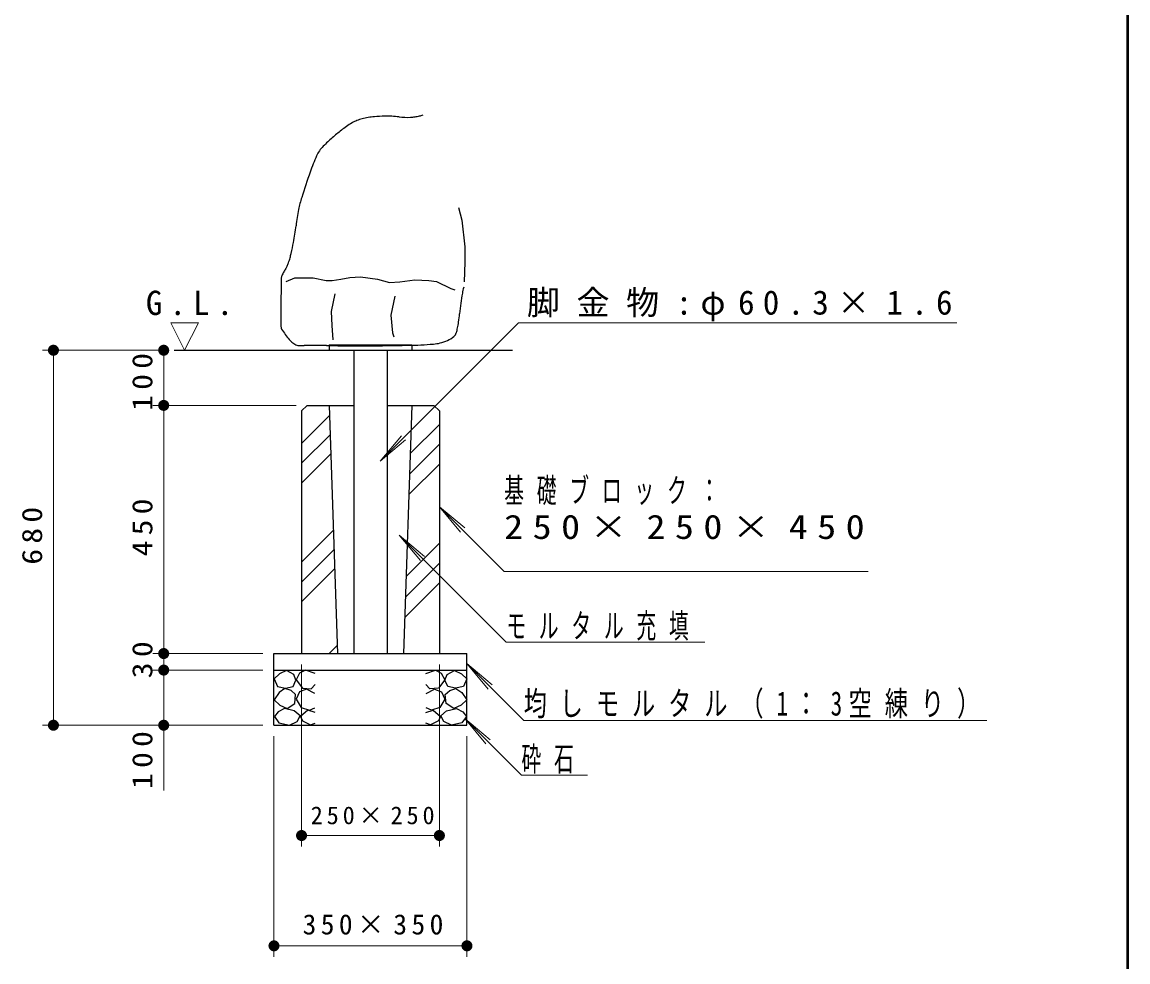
# Model space of a CAD drawing. Units: millimetres on the paper, scale 1:20. Extents: x -365 to 0, y -5 to 257.
# Drawn here: x -100.3 to 0, y 43.3 to 128.5 of the extents above; entities that cross this region are included whole.
import ezdxf

# ---------------------------------------------------------------- set-up
doc = ezdxf.new("R2010")
doc.units = ezdxf.units.MM
doc.layers.add('LY_1', color=7, linetype='Continuous', lineweight=13)
doc.styles.add('ＭＳ ゴシック', font='')
doc.styles.get('ＭＳ ゴシック').set_extended_font_data('MS Gothic')

# ---------------------------------------------------------------- blocks, each defined once
blk = doc.blocks.new('filled_dot')
at = {"color": 0, "linetype": 'Continuous', "lineweight": -2, "const_width": 1.25}
blk.add_lwpolyline([(-0.625, 0, 1), (0.625, 0, 1)], format="xyb", close=True, dxfattribs=at)

msp = doc.modelspace()

# ---------------------------------------------------------------- linework, layer by layer
at = {"layer": 'LY_1', "lineweight": 50}
msp.add_line((0, 0), (0, 257), dxfattribs=at)
at = {"layer": 'LY_1'}
for p, q in [((-86.796, 101.248), (-85.546, 98.748)), ((-84.296, 101.248), (-86.796, 101.248)), ((-85.546, 98.748), (-84.296, 101.248)), ((-55.268, 101.231), (-67.813, 88.687)), ((-55.268, 101.231), (-15.502, 101.231)), ((-87.475, 98.748), (-98.436, 98.748)), ((-97.436, 64.748), (-97.436, 98.748)), ((-87.436, 93.748), (-87.436, 98.748)), ((-75.436, 93.748), (-88.436, 93.748)), ((-87.436, 71.248), (-87.436, 93.748)), ((-74.936, 90.301), (-72.405, 92.832)), ((-65.081, 89.379), (-62.436, 92.025)), ((-74.936, 88.505), (-72.347, 91.093)), ((-67.813, 88.687), (-65.884, 90.985)), ((-67.813, 88.687), (-65.515, 90.615)), ((-74.936, 86.709), (-72.289, 89.355)), ((-65.143, 87.521), (-62.436, 90.229)), ((-65.205, 85.663), (-62.436, 88.433)), ((-62.436, 84.565), (-60.507, 82.267)), ((-62.436, 84.565), (-60.138, 82.637)), ((-56.559, 78.688), (-62.436, 84.565)), ((-74.936, 79.525), (-72.057, 82.403)), ((-66.08, 81.977), (-64.152, 79.679)), ((-66.08, 81.977), (-63.782, 80.049)), ((-56.375, 72.273), (-66.08, 81.977)), ((-65.453, 78.231), (-62.436, 81.248)), ((-74.936, 77.729), (-72, 80.665)), ((-65.515, 76.373), (-62.436, 79.452)), ((-74.936, 75.933), (-71.942, 78.927)), ((-56.559, 78.688), (-23.559, 78.688)), ((-65.577, 74.515), (-62.436, 77.656)), ((-56.375, 72.273), (-38.375, 72.273)), ((-78.436, 71.248), (-88.436, 71.248)), ((-87.436, 69.748), (-87.436, 71.248)), ((-72.436, 71.248), (-71.71, 71.974)), ((-74.936, 70.248), (-74.936, 53.748)), ((-62.436, 70.248), (-62.436, 53.748)), ((-59.936, 70.332), (-58.007, 68.033)), ((-59.936, 70.332), (-57.638, 68.403)), ((-54.791, 65.187), (-59.936, 70.332)), ((-78.436, 69.748), (-88.436, 69.748)), ((-87.436, 58.827), (-87.436, 69.748)), ((-60.143, 65.364), (-58.215, 63.066)), ((-60.143, 65.364), (-57.845, 63.436)), ((-54.998, 60.219), (-60.143, 65.364)), ((-54.791, 65.187), (-12.791, 65.187)), ((-78.436, 64.748), (-98.436, 64.748)), ((-77.436, 63.748), (-77.436, 43.748)), ((-59.936, 63.748), (-59.936, 43.748)), ((-54.998, 60.219), (-48.998, 60.219)), ((-62.436, 54.748), (-74.936, 54.748)), ((-59.936, 44.748), (-77.436, 44.748))]:
    msp.add_line(p, q, dxfattribs=at)
at = {"layer": 'LY_1', "lineweight": 25}
for p, q in [((-86.475, 98.748), (-55.814, 98.748)), ((-72.436, 99.248), (-72.436, 98.748)), ((-72.436, 99.248), (-64.936, 99.248)), ((-70.193, 98.748), (-70.193, 71.248)), ((-67.178, 98.748), (-67.178, 71.248)), ((-64.936, 99.248), (-64.936, 98.748)), ((-74.436, 93.748), (-74.936, 93.248)), ((-74.436, 93.748), (-70.193, 93.748)), ((-72.436, 93.748), (-71.686, 71.248)), ((-67.178, 93.748), (-62.936, 93.748)), ((-64.936, 93.748), (-65.686, 71.248)), ((-62.436, 93.248), (-62.936, 93.748)), ((-74.936, 93.248), (-74.936, 71.248)), ((-62.436, 93.248), (-62.436, 71.248)), ((-77.436, 71.248), (-59.936, 71.248)), ((-77.436, 64.748), (-77.436, 71.248)), ((-59.936, 64.748), (-59.936, 71.248)), ((-77.436, 69.748), (-59.936, 69.748)), ((-77.436, 64.748), (-59.936, 64.748))]:
    msp.add_line(p, q, dxfattribs=at)
for points in [[(-60.703, 111.679), (-60.398, 110.55), (-60.143, 108.111), (-60.133, 106.742), (-60.18, 104.956)], [(-76.335, 104.99), (-75.535, 105.316), (-74.787, 105.322), (-73.877, 105.328), (-72.699, 105.069), (-72.164, 105.073), (-71.363, 105.185), (-70.562, 105.351), (-69.599, 105.411), (-68.047, 105.208), (-66.975, 104.895), (-66.013, 104.955), (-64.677, 105.125), (-63.393, 105.08), (-62.697, 104.978), (-61.409, 104.346), (-61.034, 104.241)], [(-71.903, 103.862), (-72.25, 102.252), (-72.181, 101.003), (-72.113, 99.694)], [(-66.483, 103.662), (-66.828, 101.933), (-66.698, 100.327), (-66.577, 99.97)], [(-73.715, 69.433), (-74.571, 69.75), (-75.109, 69.481), (-75.426, 68.879), (-74.84, 68.118), (-74.064, 68.055), (-73.715, 68.451)], [(-63.656, 69.433), (-62.801, 69.75), (-62.262, 69.481), (-61.945, 68.879), (-62.531, 68.118), (-63.308, 68.055), (-63.656, 68.451)], [(-73.731, 67.627), (-74.491, 68.023), (-75.125, 67.77), (-75.426, 67.12), (-74.982, 66.344), (-74.222, 66.106), (-73.731, 66.312)], [(-63.64, 67.627), (-62.88, 68.023), (-62.246, 67.77), (-61.945, 67.12), (-62.389, 66.344), (-63.149, 66.106), (-63.64, 66.312)], [(-73.715, 65.9), (-74.38, 66.106), (-75.03, 65.552), (-74.856, 65.156), (-74.127, 64.791), (-73.715, 64.95)], [(-63.656, 65.9), (-62.991, 66.106), (-62.341, 65.552), (-62.516, 65.156), (-63.244, 64.791), (-63.656, 64.95)]]:
    msp.add_lwpolyline(points, dxfattribs=at)
for points in [[(-76.313, 69.718), (-76.947, 69.417), (-77.422, 68.942), (-77.121, 68.245), (-76.392, 68.103), (-75.695, 68.261), (-75.442, 68.847), (-75.632, 69.354)], [(-61.058, 69.718), (-60.424, 69.417), (-59.949, 68.942), (-60.25, 68.245), (-60.979, 68.103), (-61.676, 68.261), (-61.929, 68.847), (-61.739, 69.354)], [(-76.44, 68.071), (-76.979, 67.722), (-77.422, 67.041), (-76.915, 66.582), (-76.25, 66.265), (-75.553, 66.708), (-75.474, 67.548), (-75.881, 67.911)], [(-60.931, 68.071), (-60.393, 67.722), (-59.949, 67.041), (-60.456, 66.582), (-61.121, 66.265), (-61.819, 66.708), (-61.898, 67.548), (-61.49, 67.911)], [(-76.481, 66.274), (-77.05, 65.955), (-77.387, 65.532), (-76.984, 64.966), (-76.041, 64.763), (-75.326, 65.083), (-75.052, 65.587), (-75.592, 66.043)], [(-60.89, 66.274), (-60.322, 65.955), (-59.984, 65.532), (-60.387, 64.966), (-61.33, 64.763), (-62.046, 65.083), (-62.319, 65.587), (-61.78, 66.043)]]:
    msp.add_lwpolyline(points, close=True, dxfattribs=at)
for centre, radius, start, end in [((-67.219, 113.809), 6.377, 119.44669, 124.94303), ((-68.33, 115.778), 4.115, 112.60353, 119.44669), ((-68.481, 116.14), 3.724, 105.13896, 112.60353), ((-68.119, 114.802), 5.11, 98.76804, 105.13896), ((-67.721, 112.223), 7.719, 94.4843, 98.76804), ((-66.774, 100.14), 19.839, 91.81269, 94.4843), ((-67.139, 111.668), 8.305, 82.76502, 91.81269), ((-65.426, 125.155), 5.29, 262.76502, 274.10811), ((-65.482, 125.93), 6.067, 274.10811, 277.99221), ((-65.431, 125.567), 5.7, 277.99221, 281.99956), ((-64.762, 122.42), 2.483, 281.99956, 290.04792), ((-52.521, 95.269), 30.04, 128.75842, 130.79467), ((-65.969, 112.02), 8.559, 124.94303, 128.75842), ((-63.001, 107.413), 14, 130.79467, 135.39067), ((-51.346, 106.679), 24.247, 156.4306, 160.19047), ((-71.205, 115.343), 2.58, 144.88798, 156.4306), ((-70.629, 114.938), 3.284, 135.39067, 144.88798), ((-23.954, 96.812), 53.362, 160.19047, 162.78204), ((-63.898, 109.191), 11.544, 162.78204, 168.3557), ((-60.585, 108.508), 14.926, 168.3557, 174.13327), ((-90.749, 111.608), 15.396, 348.44471, 354.13327), ((-130.075, 119.648), 55.536, 347.40129, 348.44471), ((-85.02, 109.578), 9.369, 344.86077, 347.40129), ((-77.776, 107.113), 1.703, 325.75703, 334.53841), ((-78.889, 107.643), 2.936, 334.53841, 340.74025), ((-82.393, 108.867), 6.647, 340.74025, 344.86077), ((-76.134, 105.236), 0.644, 168.77583, 179.03563), ((-76.136, 105.236), 0.642, 156.43057, 168.77583), ((-72.036, 103.448), 5.115, 152.06466, 156.43057), ((-73.642, 104.299), 3.297, 145.75704, 152.06466), ((143.664, 101.536), 220.474, 179.03563, 179.58953), ((-53.794, 102.752), 6.662, 165.13959, 169.90518), ((-42.46, 100.734), 18.174, 169.90518, 172.78988), ((79.019, 101.999), 155.827, 179.58953, 180.4), ((-10.521, 96.694), 50.368, 172.78988, 173.892), ((-67.413, 102.191), 6.779, 347.86725, 352.47831), ((-91.043, 105.311), 30.613, 352.47831, 353.892), ((-76.091, 100.916), 0.713, 180.4, 192.4045), ((-76.483, 100.83), 0.311, 192.4045, 212.87965), ((-69.349, 105.441), 8.806, 212.87965, 216.71001), ((-61.625, 100.573), 0.762, 311.30515, 342.16856), ((-65.126, 101.699), 4.44, 342.16856, 347.86725), ((-69.65, 105.217), 8.431, 216.71001, 220.64554), ((-73.937, 101.537), 2.781, 220.64554, 227.50092), ((-74.867, 100.522), 1.404, 227.50092, 245.63197), ((-66.139, 139.576), 40.391, 271.28112, 274.4887), ((-63.256, 102.848), 3.55, 274.4887, 284.43186), ((-63.556, 104.014), 4.754, 284.43186, 293.02128), ((-62.533, 101.606), 2.137, 293.02128, 311.30515), ((-75.112, 99.981), 0.81, 245.63197, 269.583), ((-75.003, 114.949), 15.779, 269.583, 271.06742), ((-74.269, 75.534), 23.643, 89.85477, 91.06742), ((-75.044, -230.131), 329.309, 89.58967, 89.85477), ((-64.974, 1175.963), 1076.821, 269.58967, 269.73627), ((-69.129, 273.244), 174.092, 269.73627, 271.28112)]:
    msp.add_arc(centre, radius, start, end, dxfattribs=at)

# ---------------------------------------------------------------- block references
at = {"layer": 'LY_1', "xscale": 0.4, "yscale": 0.4}
for p, rotation in [((-97.436, 98.748), 270), ((-87.436, 98.748), 270), ((-87.436, 93.748), 90), ((-87.436, 93.748), 270), ((-87.436, 71.248), 90), ((-87.436, 71.248), 270), ((-87.436, 69.748), 90), ((-87.436, 69.748), 270), ((-97.436, 64.748), 90), ((-87.436, 64.748), 90), ((-62.436, 54.748), 180), ((-59.936, 44.748), 180)]:
    msp.add_blockref('filled_dot', p, dxfattribs=dict(at, rotation=rotation))
for p in [(-74.936, 54.748), (-77.436, 44.748)]:
    msp.add_blockref('filled_dot', p, dxfattribs=at)

# ---------------------------------------------------------------- texts
at = {"layer": 'LY_1', "style": 'ＭＳ ゴシック'}
for s, insert, char_height, attachment_point in [('\\T1.5;脚金物:φ60.3×1.6', (-54.502, 101.381), 2.199, 7), ('\\T1.43;G.L.', (-84.775, 101.911), 2.199, 8), ('\\T1.64;\\W0.6;基礎ブロック：', (-56.559, 87.138), 2.199, 1), ('\\T1.5;\\W1.15;250×250×450', (-56.559, 83.838), 2.199, 1), ('\\T1.64;\\W0.6;モルタル充填', (-56.375, 72.423), 2.199, 7), ('\\T1.56;\\W0.7;均しモルタル（1：3空練り）', (-54.791, 65.337), 2.199, 7), ('\\T1.64;\\W0.6;砕石', (-54.998, 60.369), 2.199, 7), ('\\T1.32;250×250', (-68.312, 55.748), 1.613, 8), ('\\T1.32;350×350', (-68.261, 45.748), 1.833, 8)]:
    msp.add_mtext(s, dxfattribs=dict(at, insert=insert, char_height=char_height, attachment_point=attachment_point))
at = {"layer": 'LY_1', "char_height": 1.833, "attachment_point": 8, "rotation": 90, "style": 'ＭＳ ゴシック'}
for s, insert in [('\\T1.33;\\W1.15;100', (-88.436, 96.111)), ('\\T1.33;\\W1.15;680', (-98.436, 82.164)), ('\\T1.33;\\W1.15;450', (-88.436, 82.914)), ('\\T1.34;\\W1.15;30', (-88.436, 70.926)), ('\\T1.33;\\W1.15;100', (-88.436, 61.827))]:
    msp.add_mtext(s, dxfattribs=dict(at, insert=insert))

doc.saveas('drawing.dxf')
